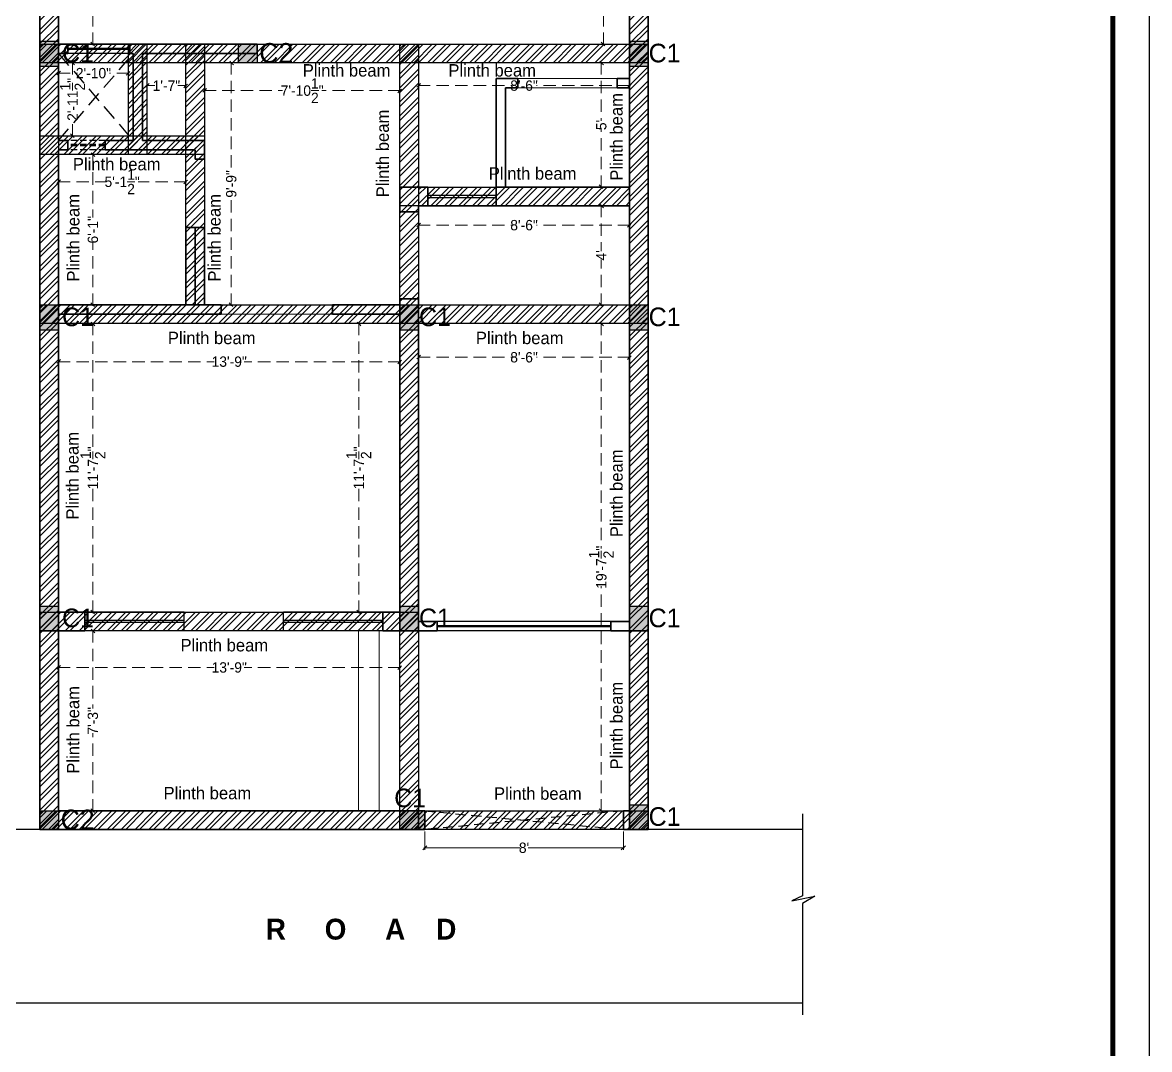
# Model space of a CAD drawing. Header units: millimetres. Extents: x -6808 to 215771, y -89660 to -16303.
# Drawn here: x 97970 to 98514, y -48018 to -47522 of the extents above; entities that cross this region are included whole.
import ezdxf

# ---------------------------------------------------------------- set-up
doc = ezdxf.new("R2010")
doc.units = ezdxf.units.MM
doc.header["$PDMODE"] = 35
doc.linetypes.add('ACAD_ISO10W100', pattern=[18, 12, -3, 0, -3])
doc.linetypes.add('DASHED', pattern=[0.75, 0.5, -0.25])
doc.layers.get('0').update_dxf_attribs({"color": 8})
for name, color, linetype, lineweight in [('col.center', 5, 'ACAD_ISO10W100', 15), ('column', 5, 'Continuous', 30), ('dim2', 6, 'Continuous', 20), ('FORMAT LAAYER', 250, 'Continuous', 13), ('plinth beam', 114, 'Continuous', 30), ('Projection', 190, 'DASHED', 25), ('STAIR', 252, 'Continuous', 15), ('wall', 7, 'Continuous', 35)]:
    doc.layers.add(name, color=color, linetype=linetype, lineweight=lineweight)
doc.layers.add('FORMAT', color=7, linetype='Continuous')
doc.layers.add('WIN', color=5, linetype='Continuous')
doc.styles.add('SAJ', font='eurr____.ttf')
doc.dimstyles.new('SAJ', dxfattribs={"dimtxt": 5, "dimasz": 2, "dimexe": 1, "dimexo": 1, "dimgap": 0.09375, "dimtad": 0, "dimdec": 1, "dimzin": 0, "dimdsep": 46, "dimlunit": 4, "dimtxsty": 'SAJ', "dimblk": 'OBLIQUE', "dimcen": 0.125, "dimdle": 0.375, "dimadec": 0, "dimazin": 0, "dimtfac": 1, "dimtdec": 1, "dimtofl": 0, "dimtmove": 0, "dimatfit": 3, "dimldrblk": 'OBLIQUE', "dimfxl": 1, "dimtolj": 1, "dimtzin": 0, "dimlwd": 5, "dimlwe": 5, "dimarcsym": 1})
pattern_1 = [(45, (-504.544, 1e-11), (-3.36759605, 3.36759605), []), (45, (-502.299, 1e-11), (-3.36759605, 3.36759605), [])]

# ---------------------------------------------------------------- blocks, each defined once
blk = doc.blocks.new('_Oblique')
at = {"color": 0, "linetype": 'ByBlock', "lineweight": -2}
blk.add_line((-0.5, -0.5), (0.5, 0.5), dxfattribs=at)
blk = doc.blocks.new('*D962')
at = {"layer": 'Defpoints', "color": 0, "transparency": 16777216}
for p in [(97977.94, -47123.77), (97940.96, -47911.77), (97977.94, -47911.77)]:
    blk.add_point(p, dxfattribs=at)
at = {"layer": 'dim2', "color": 0, "linetype": 'DASHED', "lineweight": 5, "transparency": 16777216}
for p, q in [((97976.94, -47123.77), (97939.96, -47123.77)), ((97940.96, -47123.4), (97940.96, -47499.36)), ((97940.96, -47912.15), (97940.96, -47536.18)), ((97976.94, -47911.77), (97939.96, -47911.77))]:
    blk.add_line(p, q, dxfattribs=at)
at = {"layer": 'dim2', "color": 0, "lineweight": 5, "transparency": 16777216, "xscale": 2, "yscale": 2, "zscale": 2}
for p, rotation in [((97940.96, -47123.77), 90), ((97940.96, -47911.77), 270)]:
    blk.add_blockref('_Oblique', p, dxfattribs=dict(at, rotation=rotation))
at = {"layer": 'dim2', "color": 0, "transparency": 16777216, "insert": (97940.96, -47517.77), "char_height": 12, "attachment_point": 5, "rotation": 90, "style": 'SAJ'}
blk.add_mtext('\\A1;65\'-8"', dxfattribs=at)
blk = doc.blocks.new('*D963')
at = {"layer": 'Defpoints', "color": 0, "transparency": 16777216}
for p in [(98163.94, -47911.77), (98259.94, -47911.77), (98163.94, -47920.63)]:
    blk.add_point(p, dxfattribs=at)
at = {"layer": 'wall', "color": 0, "lineweight": 5, "transparency": 16777216}
for p, q in [((98163.94, -47912.77), (98163.94, -47921.63)), ((98259.94, -47912.77), (98259.94, -47921.63)), ((98163.57, -47920.63), (98209.9, -47920.63)), ((98260.32, -47920.63), (98213.99, -47920.63))]:
    blk.add_line(p, q, dxfattribs=at)
at = {"layer": 'wall', "color": 0, "lineweight": 5, "transparency": 16777216, "xscale": 2, "yscale": 2, "zscale": 2, "rotation": 180}
blk.add_blockref('_Oblique', (98163.94, -47920.63), dxfattribs=at)
at = {"layer": 'wall', "color": 0, "lineweight": 5, "transparency": 16777216, "xscale": 2, "yscale": 2, "zscale": 2}
blk.add_blockref('_Oblique', (98259.94, -47920.63), dxfattribs=at)
at = {"layer": 'wall', "color": 0, "transparency": 16777216, "insert": (98211.94, -47920.63), "char_height": 5, "attachment_point": 5, "style": 'SAJ'}
blk.add_mtext("\\A1;8'", dxfattribs=at)
blk = doc.blocks.new('c1')
at = {"layer": 'column'}
blk.add_hatch(color=256, dxfattribs=at).paths.add_polyline_path([(58376.49, -43564.36), (58385.49, -43564.36), (58385.49, -43552.36), (58376.49, -43552.36)])
for p, q in [((58376.49, -43552.36), (58376.49, -43564.36)), ((58376.49, -43552.36), (58385.49, -43552.36)), ((58385.49, -43564.36), (58385.49, -43552.36)), ((58376.49, -43564.36), (58385.49, -43564.36))]:
    blk.add_line(p, q, dxfattribs=at)
blk = doc.blocks.new('A$C32B276F4')
at = {"layer": 'column'}
blk.add_hatch(color=256, dxfattribs=at).paths.add_polyline_path([(9, 0), (9, 9), (0, 9), (0, 0)])
for p, q in [((0, 0), (0, 9)), ((0, 9), (9, 9)), ((9, 9), (9, 0)), ((9, 0), (0, 0))]:
    blk.add_line(p, q, dxfattribs=at)
at = {"layer": 'col.center', "linetype": 'ByBlock', "insert": (10.02, 9.59), "char_height": 9.6, "width": 293.6941, "attachment_point": 1, "style": 'SAJ'}
blk.add_mtext('\\A1;{\\fCentury Gothic|b0|i0|c0|p34;C2}', dxfattribs=at)
blk = doc.blocks.new('*D970')
at = {"layer": 'Defpoints', "color": 0, "linetype": 'DASHED', "ltscale": 12, "transparency": 16777216}
for p in [(97986.94, -47541.27), (98020.69, -47541.27), (98020.69, -47546.24)]:
    blk.add_point(p, dxfattribs=at)
at = {"layer": 'plinth beam', "color": 0, "linetype": 'DASHED', "lineweight": 5, "ltscale": 12, "transparency": 16777216}
for p, q in [((97986.94, -47542.27), (97986.94, -47547.24)), ((98020.69, -47542.27), (98020.69, -47547.24)), ((97986.57, -47546.24), (97996.07, -47546.24)), ((98021.07, -47546.24), (98011.56, -47546.24))]:
    blk.add_line(p, q, dxfattribs=at)
at = {"layer": 'plinth beam', "color": 0, "linetype": 'DASHED', "lineweight": 5, "ltscale": 12, "transparency": 16777216, "xscale": 2, "yscale": 2, "zscale": 2, "rotation": 180}
blk.add_blockref('_Oblique', (97986.94, -47546.24), dxfattribs=at)
at = {"layer": 'plinth beam', "color": 0, "linetype": 'DASHED', "lineweight": 5, "ltscale": 12, "transparency": 16777216, "xscale": 2, "yscale": 2, "zscale": 2}
blk.add_blockref('_Oblique', (98020.69, -47546.24), dxfattribs=at)
at = {"layer": 'plinth beam', "color": 0, "linetype": 'DASHED', "lineweight": 5, "ltscale": 12, "transparency": 16777216, "insert": (98003.82, -47546.24), "char_height": 5, "attachment_point": 5, "style": 'SAJ'}
blk.add_mtext('\\A1;2\'-10"', dxfattribs=at)
blk = doc.blocks.new('*D971')
at = {"layer": 'Defpoints', "color": 0, "linetype": 'DASHED', "ltscale": 12, "transparency": 16777216}
for p in [(98029.69, -47541.27), (98048.44, -47541.27), (98048.44, -47552.27)]:
    blk.add_point(p, dxfattribs=at)
at = {"layer": 'plinth beam', "color": 0, "linetype": 'DASHED', "lineweight": 5, "ltscale": 12, "transparency": 16777216}
for p, q in [((98029.69, -47542.27), (98029.69, -47553.27)), ((98048.44, -47542.27), (98048.44, -47553.27)), ((98029.32, -47552.27), (98033.54, -47552.27)), ((98048.82, -47552.27), (98044.59, -47552.27))]:
    blk.add_line(p, q, dxfattribs=at)
at = {"layer": 'plinth beam', "color": 0, "linetype": 'DASHED', "lineweight": 5, "ltscale": 12, "transparency": 16777216, "xscale": 2, "yscale": 2, "zscale": 2, "rotation": 180}
blk.add_blockref('_Oblique', (98029.69, -47552.27), dxfattribs=at)
at = {"layer": 'plinth beam', "color": 0, "linetype": 'DASHED', "lineweight": 5, "ltscale": 12, "transparency": 16777216, "xscale": 2, "yscale": 2, "zscale": 2}
blk.add_blockref('_Oblique', (98048.44, -47552.27), dxfattribs=at)
at = {"layer": 'plinth beam', "color": 0, "linetype": 'DASHED', "lineweight": 5, "ltscale": 12, "transparency": 16777216, "insert": (98039.07, -47552.27), "char_height": 5, "attachment_point": 5, "style": 'SAJ'}
blk.add_mtext('\\A1;1\'-7"', dxfattribs=at)
blk = doc.blocks.new('*D972')
at = {"layer": 'Defpoints', "color": 0, "linetype": 'DASHED', "ltscale": 12, "transparency": 16777216}
for p in [(98057.44, -47541.27), (98151.94, -47541.27), (98151.94, -47554.67)]:
    blk.add_point(p, dxfattribs=at)
at = {"layer": 'plinth beam', "color": 0, "linetype": 'DASHED', "lineweight": 5, "ltscale": 12, "transparency": 16777216}
for p, q in [((98057.44, -47542.27), (98057.44, -47555.67)), ((98151.94, -47542.27), (98151.94, -47555.67)), ((98057.07, -47554.67), (98095.13, -47554.67)), ((98152.32, -47554.67), (98114.25, -47554.67))]:
    blk.add_line(p, q, dxfattribs=at)
at = {"layer": 'plinth beam', "color": 0, "linetype": 'DASHED', "lineweight": 5, "ltscale": 12, "transparency": 16777216, "xscale": 2, "yscale": 2, "zscale": 2, "rotation": 180}
blk.add_blockref('_Oblique', (98057.44, -47554.67), dxfattribs=at)
at = {"layer": 'plinth beam', "color": 0, "linetype": 'DASHED', "lineweight": 5, "ltscale": 12, "transparency": 16777216, "xscale": 2, "yscale": 2, "zscale": 2}
blk.add_blockref('_Oblique', (98151.94, -47554.67), dxfattribs=at)
at = {"layer": 'plinth beam', "color": 0, "linetype": 'DASHED', "lineweight": 5, "ltscale": 12, "transparency": 16777216, "insert": (98104.69, -47554.67), "char_height": 5, "attachment_point": 5, "style": 'SAJ'}
blk.add_mtext('\\A1;7\'-10{\\H1.000000x;\\S1/2;}"', dxfattribs=at)
blk = doc.blocks.new('*D973')
at = {"layer": 'Defpoints', "color": 0, "linetype": 'DASHED', "ltscale": 12, "transparency": 16777216}
for p in [(97986.94, -47585.52), (98048.44, -47585.52), (98048.44, -47598.73)]:
    blk.add_point(p, dxfattribs=at)
at = {"layer": 'plinth beam', "color": 0, "linetype": 'DASHED', "lineweight": 5, "ltscale": 12, "transparency": 16777216}
for p, q in [((97986.94, -47586.52), (97986.94, -47599.73)), ((98048.44, -47586.52), (98048.44, -47599.73)), ((97986.57, -47598.73), (98009.9, -47598.73)), ((98048.82, -47598.73), (98025.49, -47598.73))]:
    blk.add_line(p, q, dxfattribs=at)
at = {"layer": 'plinth beam', "color": 0, "linetype": 'DASHED', "lineweight": 5, "ltscale": 12, "transparency": 16777216, "xscale": 2, "yscale": 2, "zscale": 2, "rotation": 180}
blk.add_blockref('_Oblique', (97986.94, -47598.73), dxfattribs=at)
at = {"layer": 'plinth beam', "color": 0, "linetype": 'DASHED', "lineweight": 5, "ltscale": 12, "transparency": 16777216, "xscale": 2, "yscale": 2, "zscale": 2}
blk.add_blockref('_Oblique', (98048.44, -47598.73), dxfattribs=at)
at = {"layer": 'plinth beam', "color": 0, "linetype": 'DASHED', "lineweight": 5, "ltscale": 12, "transparency": 16777216, "insert": (98017.69, -47598.73), "char_height": 5, "attachment_point": 5, "style": 'SAJ'}
blk.add_mtext('\\A1;5\'-1{\\H1.000000x;\\S1/2;}"', dxfattribs=at)
blk = doc.blocks.new('*D974')
at = {"layer": 'Defpoints', "color": 0, "linetype": 'DASHED', "ltscale": 12, "transparency": 16777216}
for p in [(98160.94, -47610.27), (98262.94, -47610.27), (98262.94, -47619.71)]:
    blk.add_point(p, dxfattribs=at)
at = {"layer": 'plinth beam', "color": 0, "linetype": 'DASHED', "lineweight": 5, "ltscale": 12, "transparency": 16777216}
for p, q in [((98160.94, -47611.27), (98160.94, -47620.71)), ((98262.94, -47611.27), (98262.94, -47620.71)), ((98160.57, -47619.71), (98206, -47619.71)), ((98263.32, -47619.71), (98217.89, -47619.71))]:
    blk.add_line(p, q, dxfattribs=at)
at = {"layer": 'plinth beam', "color": 0, "linetype": 'DASHED', "lineweight": 5, "ltscale": 12, "transparency": 16777216, "xscale": 2, "yscale": 2, "zscale": 2, "rotation": 180}
blk.add_blockref('_Oblique', (98160.94, -47619.71), dxfattribs=at)
at = {"layer": 'plinth beam', "color": 0, "linetype": 'DASHED', "lineweight": 5, "ltscale": 12, "transparency": 16777216, "xscale": 2, "yscale": 2, "zscale": 2}
blk.add_blockref('_Oblique', (98262.94, -47619.71), dxfattribs=at)
at = {"layer": 'plinth beam', "color": 0, "linetype": 'DASHED', "lineweight": 5, "ltscale": 12, "transparency": 16777216, "insert": (98211.94, -47619.71), "char_height": 5, "attachment_point": 5, "style": 'SAJ'}
blk.add_mtext('\\A1;8\'-6"', dxfattribs=at)
blk = doc.blocks.new('*D975')
at = {"layer": 'Defpoints', "color": 0, "linetype": 'DASHED', "ltscale": 12, "transparency": 16777216}
for p in [(97986.94, -47667.27), (98151.94, -47667.27), (98151.94, -47685.68)]:
    blk.add_point(p, dxfattribs=at)
at = {"layer": 'plinth beam', "color": 0, "linetype": 'DASHED', "lineweight": 5, "ltscale": 12, "transparency": 16777216}
for p, q in [((97986.94, -47668.27), (97986.94, -47686.68)), ((98151.94, -47668.27), (98151.94, -47686.68)), ((97986.57, -47685.68), (98062.16, -47685.68)), ((98152.32, -47685.68), (98076.73, -47685.68))]:
    blk.add_line(p, q, dxfattribs=at)
at = {"layer": 'plinth beam', "color": 0, "linetype": 'DASHED', "lineweight": 5, "ltscale": 12, "transparency": 16777216, "xscale": 2, "yscale": 2, "zscale": 2, "rotation": 180}
blk.add_blockref('_Oblique', (97986.94, -47685.68), dxfattribs=at)
at = {"layer": 'plinth beam', "color": 0, "linetype": 'DASHED', "lineweight": 5, "ltscale": 12, "transparency": 16777216, "xscale": 2, "yscale": 2, "zscale": 2}
blk.add_blockref('_Oblique', (98151.94, -47685.68), dxfattribs=at)
at = {"layer": 'plinth beam', "color": 0, "linetype": 'DASHED', "lineweight": 5, "ltscale": 12, "transparency": 16777216, "insert": (98069.44, -47685.68), "char_height": 5, "attachment_point": 5, "style": 'SAJ'}
blk.add_mtext('\\A1;13\'-9"', dxfattribs=at)
blk = doc.blocks.new('*D978')
at = {"layer": 'Defpoints', "color": 0, "linetype": 'DASHED', "ltscale": 12, "transparency": 16777216}
for p in [(97986.94, -47393.77), (97986.94, -47532.27), (98003.55, -47532.27)]:
    blk.add_point(p, dxfattribs=at)
at = {"layer": 'plinth beam', "color": 0, "linetype": 'DASHED', "lineweight": 5, "ltscale": 12, "transparency": 16777216}
for p, q in [((98003.55, -47393.4), (98003.55, -47453.92)), ((97987.94, -47393.77), (98004.55, -47393.77)), ((98003.55, -47532.65), (98003.55, -47472.12)), ((97987.94, -47532.27), (98004.55, -47532.27))]:
    blk.add_line(p, q, dxfattribs=at)
at = {"layer": 'plinth beam', "color": 0, "linetype": 'DASHED', "lineweight": 5, "ltscale": 12, "transparency": 16777216, "xscale": 2, "yscale": 2, "zscale": 2}
for p, rotation in [((98003.55, -47393.77), 90), ((98003.55, -47532.27), 270)]:
    blk.add_blockref('_Oblique', p, dxfattribs=dict(at, rotation=rotation))
at = {"layer": 'plinth beam', "color": 0, "linetype": 'DASHED', "lineweight": 5, "ltscale": 12, "transparency": 16777216, "insert": (98003.55, -47463.02), "char_height": 5, "attachment_point": 5, "rotation": 90, "style": 'SAJ'}
blk.add_mtext('\\A1;11\'-6{\\H1.000000x;\\S1/2;}"', dxfattribs=at)
blk = doc.blocks.new('*D979')
at = {"layer": 'Defpoints', "color": 0, "linetype": 'DASHED', "ltscale": 12, "transparency": 16777216}
for p in [(97986.94, -47541.27), (97986.94, -47576.52), (97993.71, -47576.52)]:
    blk.add_point(p, dxfattribs=at)
at = {"layer": 'plinth beam', "color": 0, "linetype": 'DASHED', "lineweight": 5, "ltscale": 12, "transparency": 16777216}
for p, q in [((97987.94, -47541.27), (97994.71, -47541.27)), ((97993.71, -47540.9), (97993.71, -47549.34)), ((97993.71, -47576.9), (97993.71, -47568.46)), ((97987.94, -47576.52), (97994.71, -47576.52))]:
    blk.add_line(p, q, dxfattribs=at)
at = {"layer": 'plinth beam', "color": 0, "linetype": 'DASHED', "lineweight": 5, "ltscale": 12, "transparency": 16777216, "xscale": 2, "yscale": 2, "zscale": 2}
for p, rotation in [((97993.71, -47541.27), 90), ((97993.71, -47576.52), 270)]:
    blk.add_blockref('_Oblique', p, dxfattribs=dict(at, rotation=rotation))
at = {"layer": 'plinth beam', "color": 0, "linetype": 'DASHED', "lineweight": 5, "ltscale": 12, "transparency": 16777216, "insert": (97993.71, -47558.9), "char_height": 5, "attachment_point": 5, "rotation": 90, "style": 'SAJ'}
blk.add_mtext('\\A1;2\'-11{\\H1.000000x;\\S1/2;}"', dxfattribs=at)
blk = doc.blocks.new('*D980')
at = {"layer": 'Defpoints', "color": 0, "linetype": 'DASHED', "ltscale": 12, "transparency": 16777216}
for p in [(97986.94, -47585.52), (97986.94, -47658.27), (98003.55, -47658.27)]:
    blk.add_point(p, dxfattribs=at)
at = {"layer": 'plinth beam', "color": 0, "linetype": 'DASHED', "lineweight": 5, "ltscale": 12, "transparency": 16777216}
for p, q in [((97987.94, -47585.52), (98004.55, -47585.52)), ((98003.55, -47585.15), (98003.55, -47615.93)), ((98003.55, -47658.65), (98003.55, -47627.86)), ((97987.94, -47658.27), (98004.55, -47658.27))]:
    blk.add_line(p, q, dxfattribs=at)
at = {"layer": 'plinth beam', "color": 0, "linetype": 'DASHED', "lineweight": 5, "ltscale": 12, "transparency": 16777216, "xscale": 2, "yscale": 2, "zscale": 2}
for p, rotation in [((98003.55, -47585.52), 90), ((98003.55, -47658.27), 270)]:
    blk.add_blockref('_Oblique', p, dxfattribs=dict(at, rotation=rotation))
at = {"layer": 'plinth beam', "color": 0, "linetype": 'DASHED', "lineweight": 5, "ltscale": 12, "transparency": 16777216, "insert": (98003.55, -47621.9), "char_height": 5, "attachment_point": 5, "rotation": 90, "style": 'SAJ'}
blk.add_mtext('\\A1;6\'-1"', dxfattribs=at)
blk = doc.blocks.new('*D981')
at = {"layer": 'Defpoints', "color": 0, "linetype": 'DASHED', "ltscale": 12, "transparency": 16777216}
for p in [(97986.94, -47667.27), (97986.94, -47806.77), (98003.55, -47806.77)]:
    blk.add_point(p, dxfattribs=at)
at = {"layer": 'plinth beam', "color": 0, "linetype": 'DASHED', "lineweight": 5, "ltscale": 12, "transparency": 16777216}
for p, q in [((97987.94, -47667.27), (98004.55, -47667.27)), ((98003.55, -47666.9), (98003.55, -47727.92)), ((98003.55, -47807.15), (98003.55, -47746.12)), ((97987.94, -47806.77), (98004.55, -47806.77))]:
    blk.add_line(p, q, dxfattribs=at)
at = {"layer": 'plinth beam', "color": 0, "linetype": 'DASHED', "lineweight": 5, "ltscale": 12, "transparency": 16777216, "xscale": 2, "yscale": 2, "zscale": 2}
for p, rotation in [((98003.55, -47667.27), 90), ((98003.55, -47806.77), 270)]:
    blk.add_blockref('_Oblique', p, dxfattribs=dict(at, rotation=rotation))
at = {"layer": 'plinth beam', "color": 0, "linetype": 'DASHED', "lineweight": 5, "ltscale": 12, "transparency": 16777216, "insert": (98003.55, -47737.02), "char_height": 5, "attachment_point": 5, "rotation": 90, "style": 'SAJ'}
blk.add_mtext('\\A1;11\'-7{\\H1.000000x;\\S1/2;}"', dxfattribs=at)
blk = doc.blocks.new('*D982')
at = {"layer": 'Defpoints', "color": 0, "linetype": 'DASHED', "ltscale": 12, "transparency": 16777216}
for p in [(97986.94, -47815.77), (97986.94, -47902.77), (98003.55, -47902.77)]:
    blk.add_point(p, dxfattribs=at)
at = {"layer": 'plinth beam', "color": 0, "linetype": 'DASHED', "lineweight": 5, "ltscale": 12, "transparency": 16777216}
for p, q in [((97987.94, -47815.77), (98004.55, -47815.77)), ((98003.55, -47815.4), (98003.55, -47853.29)), ((98003.55, -47903.15), (98003.55, -47865.26)), ((97987.94, -47902.77), (98004.55, -47902.77))]:
    blk.add_line(p, q, dxfattribs=at)
at = {"layer": 'plinth beam', "color": 0, "linetype": 'DASHED', "lineweight": 5, "ltscale": 12, "transparency": 16777216, "xscale": 2, "yscale": 2, "zscale": 2}
for p, rotation in [((98003.55, -47815.77), 90), ((98003.55, -47902.77), 270)]:
    blk.add_blockref('_Oblique', p, dxfattribs=dict(at, rotation=rotation))
at = {"layer": 'plinth beam', "color": 0, "linetype": 'DASHED', "lineweight": 5, "ltscale": 12, "transparency": 16777216, "insert": (98003.55, -47859.27), "char_height": 5, "attachment_point": 5, "rotation": 90, "style": 'SAJ'}
blk.add_mtext('\\A1;7\'-3"', dxfattribs=at)
blk = doc.blocks.new('*D985')
at = {"layer": 'Defpoints', "color": 0, "linetype": 'DASHED', "ltscale": 12, "transparency": 16777216}
for p in [(98262.94, -47393.77), (98250.29, -47532.27), (98262.94, -47532.27)]:
    blk.add_point(p, dxfattribs=at)
at = {"layer": 'plinth beam', "color": 0, "linetype": 'DASHED', "lineweight": 5, "ltscale": 12, "transparency": 16777216}
for p, q in [((98250.29, -47393.4), (98250.29, -47453.92)), ((98261.94, -47393.77), (98249.29, -47393.77)), ((98250.29, -47532.65), (98250.29, -47472.12)), ((98261.94, -47532.27), (98249.29, -47532.27))]:
    blk.add_line(p, q, dxfattribs=at)
at = {"layer": 'plinth beam', "color": 0, "linetype": 'DASHED', "lineweight": 5, "ltscale": 12, "transparency": 16777216, "xscale": 2, "yscale": 2, "zscale": 2}
for p, rotation in [((98250.29, -47393.77), 90), ((98250.29, -47532.27), 270)]:
    blk.add_blockref('_Oblique', p, dxfattribs=dict(at, rotation=rotation))
at = {"layer": 'plinth beam', "color": 0, "linetype": 'DASHED', "lineweight": 5, "ltscale": 12, "transparency": 16777216, "insert": (98250.29, -47463.02), "char_height": 5, "attachment_point": 5, "rotation": 90, "style": 'SAJ'}
blk.add_mtext('\\A1;11\'-6{\\H1.000000x;\\S1/2;}"', dxfattribs=at)
blk = doc.blocks.new('*D986')
at = {"layer": 'Defpoints', "color": 0, "linetype": 'DASHED', "ltscale": 12, "transparency": 16777216}
for p in [(98249.29, -47541.27), (98262.94, -47541.27), (98262.94, -47601.27)]:
    blk.add_point(p, dxfattribs=at)
at = {"layer": 'plinth beam', "color": 0, "linetype": 'DASHED', "lineweight": 5, "ltscale": 12, "transparency": 16777216}
for p, q in [((98261.94, -47541.27), (98248.29, -47541.27)), ((98249.29, -47540.9), (98249.29, -47569.19)), ((98249.29, -47601.65), (98249.29, -47573.36)), ((98261.94, -47601.27), (98248.29, -47601.27))]:
    blk.add_line(p, q, dxfattribs=at)
at = {"layer": 'plinth beam', "color": 0, "linetype": 'DASHED', "lineweight": 5, "ltscale": 12, "transparency": 16777216, "xscale": 2, "yscale": 2, "zscale": 2}
for p, rotation in [((98249.29, -47541.27), 90), ((98249.29, -47601.27), 270)]:
    blk.add_blockref('_Oblique', p, dxfattribs=dict(at, rotation=rotation))
at = {"layer": 'plinth beam', "color": 0, "linetype": 'DASHED', "lineweight": 5, "ltscale": 12, "transparency": 16777216, "insert": (98249.29, -47571.27), "char_height": 5, "attachment_point": 5, "rotation": 90, "style": 'SAJ'}
blk.add_mtext("\\A1;5'", dxfattribs=at)
blk = doc.blocks.new('*D987')
at = {"layer": 'Defpoints', "color": 0, "linetype": 'DASHED', "ltscale": 12, "transparency": 16777216}
for p in [(98160.94, -47541.27), (98262.94, -47541.27), (98262.94, -47552.27)]:
    blk.add_point(p, dxfattribs=at)
at = {"layer": 'plinth beam', "color": 0, "linetype": 'DASHED', "lineweight": 5, "ltscale": 12, "transparency": 16777216}
for p, q in [((98160.94, -47542.27), (98160.94, -47553.27)), ((98262.94, -47542.27), (98262.94, -47553.27)), ((98160.57, -47552.27), (98206, -47552.27)), ((98263.32, -47552.27), (98217.89, -47552.27))]:
    blk.add_line(p, q, dxfattribs=at)
at = {"layer": 'plinth beam', "color": 0, "linetype": 'DASHED', "lineweight": 5, "ltscale": 12, "transparency": 16777216, "xscale": 2, "yscale": 2, "zscale": 2, "rotation": 180}
blk.add_blockref('_Oblique', (98160.94, -47552.27), dxfattribs=at)
at = {"layer": 'plinth beam', "color": 0, "linetype": 'DASHED', "lineweight": 5, "ltscale": 12, "transparency": 16777216, "xscale": 2, "yscale": 2, "zscale": 2}
blk.add_blockref('_Oblique', (98262.94, -47552.27), dxfattribs=at)
at = {"layer": 'plinth beam', "color": 0, "linetype": 'DASHED', "lineweight": 5, "ltscale": 12, "transparency": 16777216, "insert": (98211.94, -47552.27), "char_height": 5, "attachment_point": 5, "style": 'SAJ'}
blk.add_mtext('\\A1;8\'-6"', dxfattribs=at)
blk = doc.blocks.new('*D988')
at = {"layer": 'Defpoints', "color": 0, "linetype": 'DASHED', "ltscale": 12, "transparency": 16777216}
for p in [(98262.94, -47610.27), (98249.29, -47658.27), (98262.94, -47658.27)]:
    blk.add_point(p, dxfattribs=at)
at = {"layer": 'plinth beam', "color": 0, "linetype": 'DASHED', "lineweight": 5, "ltscale": 12, "transparency": 16777216}
for p, q in [((98261.94, -47610.27), (98248.29, -47610.27)), ((98249.29, -47609.9), (98249.29, -47632.25)), ((98249.29, -47658.65), (98249.29, -47636.3)), ((98261.94, -47658.27), (98248.29, -47658.27))]:
    blk.add_line(p, q, dxfattribs=at)
at = {"layer": 'plinth beam', "color": 0, "linetype": 'DASHED', "lineweight": 5, "ltscale": 12, "transparency": 16777216, "xscale": 2, "yscale": 2, "zscale": 2}
for p, rotation in [((98249.29, -47610.27), 90), ((98249.29, -47658.27), 270)]:
    blk.add_blockref('_Oblique', p, dxfattribs=dict(at, rotation=rotation))
at = {"layer": 'plinth beam', "color": 0, "linetype": 'DASHED', "lineweight": 5, "ltscale": 12, "transparency": 16777216, "insert": (98249.29, -47634.27), "char_height": 5, "attachment_point": 5, "rotation": 90, "style": 'SAJ'}
blk.add_mtext("\\A1;4'", dxfattribs=at)
blk = doc.blocks.new('*D989')
at = {"layer": 'Defpoints', "color": 0, "linetype": 'DASHED', "ltscale": 12, "transparency": 16777216}
for p in [(98262.94, -47667.27), (98249.29, -47902.77), (98262.94, -47902.77)]:
    blk.add_point(p, dxfattribs=at)
at = {"layer": 'plinth beam', "color": 0, "linetype": 'DASHED', "lineweight": 5, "ltscale": 12, "transparency": 16777216}
for p, q in [((98261.94, -47667.27), (98248.29, -47667.27)), ((98249.29, -47666.9), (98249.29, -47775.92)), ((98249.29, -47903.15), (98249.29, -47794.12)), ((98261.94, -47902.77), (98248.29, -47902.77))]:
    blk.add_line(p, q, dxfattribs=at)
at = {"layer": 'plinth beam', "color": 0, "linetype": 'DASHED', "lineweight": 5, "ltscale": 12, "transparency": 16777216, "xscale": 2, "yscale": 2, "zscale": 2}
for p, rotation in [((98249.29, -47667.27), 90), ((98249.29, -47902.77), 270)]:
    blk.add_blockref('_Oblique', p, dxfattribs=dict(at, rotation=rotation))
at = {"layer": 'plinth beam', "color": 0, "linetype": 'DASHED', "lineweight": 5, "ltscale": 12, "transparency": 16777216, "insert": (98249.29, -47785.02), "char_height": 5, "attachment_point": 5, "rotation": 90, "style": 'SAJ'}
blk.add_mtext('\\A1;19\'-7{\\H1.000000x;\\S1/2;}"', dxfattribs=at)
blk = doc.blocks.new('*D990')
at = {"layer": 'Defpoints', "color": 0, "linetype": 'DASHED', "ltscale": 12, "transparency": 16777216}
for p in [(98057.44, -47541.27), (98070.43, -47541.27), (98057.44, -47658.27)]:
    blk.add_point(p, dxfattribs=at)
at = {"layer": 'plinth beam', "color": 0, "linetype": 'DASHED', "lineweight": 5, "ltscale": 12, "transparency": 16777216}
for p, q in [((98058.44, -47541.27), (98071.43, -47541.27)), ((98070.43, -47540.9), (98070.43, -47593.81)), ((98070.43, -47658.65), (98070.43, -47605.74)), ((98058.44, -47658.27), (98071.43, -47658.27))]:
    blk.add_line(p, q, dxfattribs=at)
at = {"layer": 'plinth beam', "color": 0, "linetype": 'DASHED', "lineweight": 5, "ltscale": 12, "transparency": 16777216, "xscale": 2, "yscale": 2, "zscale": 2}
for p, rotation in [((98070.43, -47541.27), 90), ((98070.43, -47658.27), 270)]:
    blk.add_blockref('_Oblique', p, dxfattribs=dict(at, rotation=rotation))
at = {"layer": 'plinth beam', "color": 0, "linetype": 'DASHED', "lineweight": 5, "ltscale": 12, "transparency": 16777216, "insert": (98070.43, -47599.77), "char_height": 5, "attachment_point": 5, "rotation": 90, "style": 'SAJ'}
blk.add_mtext('\\A1;9\'-9"', dxfattribs=at)
blk = doc.blocks.new('*D991')
at = {"layer": 'Defpoints', "color": 0, "linetype": 'DASHED', "ltscale": 12, "transparency": 16777216}
for p in [(98151.94, -47667.27), (98132.09, -47806.77), (98151.94, -47806.77)]:
    blk.add_point(p, dxfattribs=at)
at = {"layer": 'plinth beam', "color": 0, "linetype": 'DASHED', "lineweight": 5, "ltscale": 12, "transparency": 16777216}
for p, q in [((98150.94, -47667.27), (98131.09, -47667.27)), ((98132.09, -47666.9), (98132.09, -47727.92)), ((98132.09, -47807.15), (98132.09, -47746.12)), ((98150.94, -47806.77), (98131.09, -47806.77))]:
    blk.add_line(p, q, dxfattribs=at)
at = {"layer": 'plinth beam', "color": 0, "linetype": 'DASHED', "lineweight": 5, "ltscale": 12, "transparency": 16777216, "xscale": 2, "yscale": 2, "zscale": 2}
for p, rotation in [((98132.09, -47667.27), 90), ((98132.09, -47806.77), 270)]:
    blk.add_blockref('_Oblique', p, dxfattribs=dict(at, rotation=rotation))
at = {"layer": 'plinth beam', "color": 0, "linetype": 'DASHED', "lineweight": 5, "ltscale": 12, "transparency": 16777216, "insert": (98132.09, -47737.02), "char_height": 5, "attachment_point": 5, "rotation": 90, "style": 'SAJ'}
blk.add_mtext('\\A1;11\'-7{\\H1.000000x;\\S1/2;}"', dxfattribs=at)
blk = doc.blocks.new('*D994')
at = {"layer": 'Defpoints', "color": 0, "linetype": 'DASHED', "ltscale": 12, "transparency": 16777216}
for p in [(97986.94, -47815.77), (98151.94, -47815.77), (98151.94, -47833.47)]:
    blk.add_point(p, dxfattribs=at)
at = {"layer": 'plinth beam', "color": 0, "linetype": 'DASHED', "lineweight": 5, "ltscale": 12, "transparency": 16777216}
for p, q in [((97986.94, -47816.77), (97986.94, -47834.47)), ((98151.94, -47816.77), (98151.94, -47834.47)), ((97986.57, -47833.47), (98062.16, -47833.47)), ((98152.32, -47833.47), (98076.73, -47833.47))]:
    blk.add_line(p, q, dxfattribs=at)
at = {"layer": 'plinth beam', "color": 0, "linetype": 'DASHED', "lineweight": 5, "ltscale": 12, "transparency": 16777216, "xscale": 2, "yscale": 2, "zscale": 2, "rotation": 180}
blk.add_blockref('_Oblique', (97986.94, -47833.47), dxfattribs=at)
at = {"layer": 'plinth beam', "color": 0, "linetype": 'DASHED', "lineweight": 5, "ltscale": 12, "transparency": 16777216, "xscale": 2, "yscale": 2, "zscale": 2}
blk.add_blockref('_Oblique', (98151.94, -47833.47), dxfattribs=at)
at = {"layer": 'plinth beam', "color": 0, "linetype": 'DASHED', "lineweight": 5, "ltscale": 12, "transparency": 16777216, "insert": (98069.44, -47833.47), "char_height": 5, "attachment_point": 5, "style": 'SAJ'}
blk.add_mtext('\\A1;13\'-9"', dxfattribs=at)
blk = doc.blocks.new('*D1334')
at = {"layer": 'Defpoints', "color": 0, "linetype": 'DASHED', "ltscale": 12, "transparency": 16777216}
for p in [(98160.94, -47667.27), (98262.94, -47667.27), (98160.94, -47683.57)]:
    blk.add_point(p, dxfattribs=at)
at = {"layer": 'plinth beam', "color": 0, "linetype": 'DASHED', "lineweight": 5, "ltscale": 12, "transparency": 16777216}
for p, q in [((98160.94, -47668.27), (98160.94, -47684.57)), ((98262.94, -47668.27), (98262.94, -47684.57)), ((98160.57, -47683.57), (98206, -47683.57)), ((98263.32, -47683.57), (98217.89, -47683.57))]:
    blk.add_line(p, q, dxfattribs=at)
at = {"layer": 'plinth beam', "color": 0, "linetype": 'DASHED', "lineweight": 5, "ltscale": 12, "transparency": 16777216, "xscale": 2, "yscale": 2, "zscale": 2}
for p, rotation in [((98160.94, -47683.57), 180.0000000000041), ((98262.94, -47683.57), 4.076699999999999e-12)]:
    blk.add_blockref('_Oblique', p, dxfattribs=dict(at, rotation=rotation))
at = {"layer": 'plinth beam', "color": 0, "linetype": 'DASHED', "lineweight": 5, "ltscale": 12, "transparency": 16777216, "insert": (98211.94, -47683.57), "char_height": 5, "attachment_point": 5, "style": 'SAJ'}
blk.add_mtext('\\A1;8\'-6"', dxfattribs=at)

msp = doc.modelspace()

# ---------------------------------------------------------------- hatches: boundary and pattern name
at = {"layer": 'plinth beam', "lineweight": 13}
h = msp.add_hatch(dxfattribs=at)
h.set_pattern_fill('ANSI32', color=256, scale=0.5, style=0)
h.set_pattern_definition([(45, (137.5204, 0), (-3.36759605, 3.36759605), []), (45, (139.7654, 0), (-3.36759605, 3.36759605), [])])
h.paths.add_polyline_path([(97986.942, -47123.774), (97977.942, -47123.774), (97977.942, -47911.774), (97986.942, -47911.774)])
h = msp.add_hatch(dxfattribs=at)
h.set_pattern_fill('ANSI32', color=256, scale=0.5, style=0)
h.set_pattern_definition([(45, (422.5204, 0), (-3.36759605, 3.36759605), []), (45, (424.7654, 0), (-3.36759605, 3.36759605), [])])
h.paths.add_polyline_path([(98271.942, -47123.774), (98262.942, -47123.774), (98262.942, -47911.774), (98271.942, -47911.774)])
h = msp.add_hatch(dxfattribs=at)
h.set_pattern_fill('ANSI32', color=256, scale=0.5, style=0)
h.set_pattern_definition([(45, (0, -516.075), (-3.36759605, 3.36759605), []), (45, (2.245, -516.075), (-3.36759605, 3.36759605), [])])
h.paths.add_polyline_path([(98271.942, -47532.274), (97977.942, -47532.274), (97977.942, -47541.274), (98271.942, -47541.274)])
h = msp.add_hatch(dxfattribs=at)
h.set_pattern_fill('ANSI32', color=256, scale=0.5, style=0)
h.set_pattern_definition(pattern_1)
h.paths.add_polyline_path([(98029.692, -47532.274), (98020.692, -47532.274), (98020.692, -47576.524), (98029.692, -47576.524)])
h.paths.add_polyline_path([(98029.692, -47576.524), (98020.692, -47576.524), (98020.692, -47585.524), (98029.692, -47585.524)])
h = msp.add_hatch(dxfattribs=at)
h.set_pattern_fill('ANSI32', color=256, scale=0.5, style=0)
h.set_pattern_definition(pattern_1)
h.paths.add_polyline_path([(98057.442, -47532.274), (98048.442, -47532.274), (98048.442, -47576.524), (98057.442, -47576.524)])
h.paths.add_polyline_path([(98057.442, -47576.524), (98048.442, -47576.524), (98048.442, -47585.524), (98057.442, -47585.524)])
h.paths.add_polyline_path([(98057.442, -47585.524), (98048.442, -47585.524), (98048.442, -47658.274), (98057.442, -47658.274)])
h = msp.add_hatch(dxfattribs=at)
h.set_pattern_fill('ANSI32', color=256, scale=0.5, style=0)
h.set_pattern_definition([(45, (-226.1454, -7e-12), (-3.36759605, 3.36759605), []), (45, (-223.9004, -7e-12), (-3.36759605, 3.36759605), [])])
h.paths.add_polyline_path([(98160.942, -47532.274), (98151.942, -47532.274), (98151.942, -47911.774), (98160.942, -47911.774)])
h = msp.add_hatch(dxfattribs=at)
h.set_pattern_fill('ANSI32', color=256, scale=0.5, style=0)
h.set_pattern_definition(pattern_1)
h.paths.add_polyline_path([(98020.692, -47576.524), (97977.942, -47576.524), (97977.942, -47585.524), (98020.692, -47585.524)])
h.paths.add_polyline_path([(98029.692, -47576.524), (98020.692, -47576.524), (98020.692, -47585.524), (98029.692, -47585.524)])
h.paths.add_polyline_path([(98048.442, -47576.524), (98029.692, -47576.524), (98029.692, -47585.524), (98048.442, -47585.524)])
h.paths.add_polyline_path([(98057.442, -47576.524), (98048.442, -47576.524), (98048.442, -47585.524), (98057.442, -47585.524)])
h = msp.add_hatch(dxfattribs=at)
h.set_pattern_fill('ANSI32', color=256, scale=0.5, style=0)
h.set_pattern_definition(pattern_1)
h.paths.add_polyline_path([(98262.942, -47601.274), (98160.942, -47601.274), (98160.942, -47610.274), (98262.942, -47610.274)])
h = msp.add_hatch(dxfattribs=at)
h.set_pattern_fill('ANSI32', color=256, scale=0.5, style=0)
h.set_pattern_definition([(45, (0, -642.075), (-3.36759605, 3.36759605), []), (45, (2.245, -642.075), (-3.36759605, 3.36759605), [])])
h.paths.add_polyline_path([(98271.942, -47658.274), (97977.942, -47658.274), (97977.942, -47667.274), (98271.942, -47667.274)])
h = msp.add_hatch(dxfattribs=at)
h.set_pattern_fill('ANSI32', color=256, scale=0.5, style=0)
h.set_pattern_definition([(45, (-1e-10, -790.575), (-3.36759605, 3.36759605), []), (45, (2.245, -790.575), (-3.36759605, 3.36759605), [])])
h.paths.add_polyline_path([(98160.942, -47806.774), (97977.942, -47806.774), (97977.942, -47815.774), (98160.942, -47815.774)])
h = msp.add_hatch(dxfattribs=at)
h.set_pattern_fill('ANSI32', color=256, scale=0.5, style=0)
h.set_pattern_definition([(45, (-1e-10, -886.575), (-3.36759605, 3.36759605), []), (45, (2.245, -886.575), (-3.36759605, 3.36759605), [])])
h.paths.add_polyline_path([(98163.942, -47902.774), (97977.942, -47902.774), (97977.942, -47911.774), (98163.942, -47911.774)])
h = msp.add_hatch(dxfattribs=at)
h.set_pattern_fill('ANSI32', color=256, scale=0.5, style=0)
h.set_pattern_definition([(45, (-256.315, 0), (-3.36759605, 3.36759605), []), (45, (-254.07, 0), (-3.36759605, 3.36759605), [])])
h.paths.add_polyline_path([(98271.942, -47902.774), (98160.942, -47902.774), (98160.942, -47911.774), (98271.942, -47911.774)])

# ---------------------------------------------------------------- linework, layer by layer
at = {"linetype": 'ByBlock', "lineweight": 20}
for p, q in [((98208.942, -47548.774), (98256.942, -47548.774)), ((98208.942, -47553.274), (98256.942, -47553.274)), ((98065.493, -47658.274), (98119.353, -47658.274)), ((98119.353, -47658.274), (98123.301, -47658.274)), ((98119.353, -47662.774), (98065.493, -47662.774)), ((98123.301, -47662.774), (98119.353, -47662.774))]:
    msp.add_line(p, q, dxfattribs=at)
at = {"linetype": 'DASHED', "ltscale": 10}
for p, q in [((98163.942, -47902.774), (98259.942, -47911.774)), ((98259.942, -47902.774), (98163.942, -47911.774))]:
    msp.add_line(p, q, dxfattribs=at)
msp.add_lwpolyline([(98346.552, -47904.257), (98346.552, -47943.815), (98341.378, -47946.211), (98352.414, -47944.025), (98346.583, -47947.481), (98346.583, -48001.398)])
at = {"lineweight": 30}
for points in [[(97977.942, -47911.774), (97906.738, -47911.774)], [(98346.552, -47911.774), (98270.93, -47911.774)], [(98346.583, -47995.774), (97906.769, -47995.774)]]:
    msp.add_lwpolyline(points, dxfattribs=at)
at = {"layer": 'FORMAT', "color": 0}
msp.add_lwpolyline([(97674.011, -47020.609), (97674.011, -48213.724), (98514.232, -48213.724), (98514.232, -47020.609)], close=True, dxfattribs=at)
msp.add_lwpolyline([(97674.011, -47020.609), (97674.011, -48213.724), (98514.232, -48213.724), (98514.232, -47020.609)], close=True, dxfattribs=at)
at = {"layer": 'FORMAT', "color": 0, "const_width": 2.464}
msp.add_lwpolyline([(97691.695, -47038.294), (97691.695, -48196.039), (98496.548, -48196.039), (98496.548, -47038.294)], close=True, dxfattribs=at)
msp.add_lwpolyline([(97691.695, -47038.294), (97691.695, -48196.039), (98496.548, -48196.039), (98496.548, -47038.294)], close=True, dxfattribs=at)
at = {"layer": 'plinth beam'}
for points in [[(97977.942, -47123.774), (97986.942, -47123.774), (97986.942, -47911.774), (97977.942, -47911.774)], [(98262.942, -47123.774), (98271.942, -47123.774), (98271.942, -47911.774), (98262.942, -47911.774)], [(97977.942, -47532.274), (98271.942, -47532.274), (98271.942, -47541.274), (97977.942, -47541.274)], [(98020.692, -47532.274), (98029.692, -47532.274), (98029.692, -47585.524), (98020.692, -47585.524)], [(98048.442, -47532.274), (98057.442, -47532.274), (98057.442, -47658.274), (98048.442, -47658.274)], [(98151.942, -47532.274), (98160.942, -47532.274), (98160.942, -47911.774), (98151.942, -47911.774)], [(97977.942, -47576.524), (98057.442, -47576.524), (98057.442, -47585.524), (97977.942, -47585.524)], [(98262.942, -47610.274), (98151.942, -47610.274), (98151.942, -47601.274), (98262.942, -47601.274)], [(97977.942, -47658.274), (98271.942, -47658.274), (98271.942, -47667.274), (97977.942, -47667.274)], [(97977.942, -47806.774), (98160.942, -47806.774), (98160.942, -47815.774), (97977.942, -47815.774)], [(97977.942, -47902.774), (98160.942, -47902.774), (98160.942, -47911.774), (97977.942, -47911.774)], [(98271.942, -47911.774), (98160.942, -47911.774), (98160.942, -47902.774), (98271.942, -47902.774)]]:
    msp.add_lwpolyline(points, close=True, dxfattribs=at)
at = {"layer": 'Projection', "ltscale": 15}
for p, q in [((97986.942, -47536.774), (98022.942, -47578.774)), ((97986.942, -47578.774), (98022.942, -47536.774))]:
    msp.add_line(p, q, dxfattribs=at)
at = {"layer": 'STAIR'}
for p, q in [((98131.942, -47902.774), (98131.942, -47815.774)), ((98141.942, -47902.774), (98141.942, -47815.774)), ((98151.942, -47902.774), (98151.942, -47815.774))]:
    msp.add_line(p, q, dxfattribs=at)
at = {"layer": 'wall'}
for p, q in [((97977.942, -47123.774), (97977.942, -47911.774)), ((98271.942, -47123.774), (98271.942, -47911.774)), ((97986.942, -47209.274), (97986.942, -47532.274)), ((98262.942, -47245.274), (98262.942, -47811.274)), ((97986.942, -47536.774), (97986.942, -47578.774)), ((97986.942, -47583.274), (97986.942, -47658.274)), ((98151.942, -47601.274), (98165.442, -47601.274)), ((98151.942, -47610.274), (98151.942, -47601.274)), ((98165.442, -47610.274), (98165.442, -47601.274)), ((98198.442, -47601.274), (98262.942, -47601.274)), ((98198.442, -47601.274), (98198.442, -47610.274)), ((98151.942, -47610.274), (98151.942, -47613.274)), ((98160.942, -47610.274), (98165.442, -47610.274)), ((98160.942, -47610.274), (98160.942, -47613.274)), ((98198.442, -47610.274), (98262.942, -47610.274)), ((98151.942, -47613.274), (98160.942, -47613.274)), ((98151.942, -47655.274), (98151.942, -47815.774)), ((98151.942, -47655.274), (98160.942, -47655.274)), ((98160.942, -47655.274), (98160.942, -47811.274)), ((97986.942, -47662.774), (97986.942, -47806.774)), ((97986.942, -47662.774), (97986.942, -47666.274)), ((97999.692, -47806.774), (97986.942, -47806.774)), ((97999.692, -47815.774), (97999.692, -47806.774)), ((98151.942, -47806.774), (98143.692, -47806.774)), ((98143.692, -47815.774), (98143.692, -47806.774)), ((97999.692, -47815.774), (97977.942, -47815.774)), ((97986.942, -47815.774), (97986.942, -47902.774)), ((98151.942, -47815.774), (98143.692, -47815.774)), ((98262.942, -47815.774), (98262.942, -47902.774)), ((98163.942, -47902.774), (97986.942, -47902.774)), ((98163.942, -47902.774), (98163.942, -47911.774)), ((98262.942, -47902.774), (98259.942, -47902.774)), ((98259.942, -47902.774), (98259.942, -47911.774)), ((98163.942, -47911.774), (97977.942, -47911.774)), ((98271.942, -47911.774), (98259.942, -47911.774))]:
    msp.add_line(p, q, dxfattribs=at)
at = {"layer": 'wall', "color": 1}
for p, q in [((97986.942, -47532.274), (97991.442, -47532.274)), ((97991.442, -47532.274), (97991.442, -47536.774)), ((98021.442, -47532.274), (98082.942, -47532.274)), ((98021.442, -47532.274), (98021.442, -47536.774)), ((98082.942, -47532.274), (98082.942, -47536.774)), ((97986.942, -47536.774), (97991.442, -47536.774)), ((98021.442, -47536.774), (98022.942, -47536.774)), ((98022.942, -47536.774), (98022.942, -47578.774)), ((98027.442, -47536.774), (98082.942, -47536.774)), ((98027.442, -47536.774), (98027.442, -47578.774)), ((98198.442, -47601.274), (98198.442, -47548.774)), ((98198.442, -47548.774), (98208.942, -47548.774)), ((98208.942, -47553.274), (98208.942, -47548.774)), ((98256.942, -47548.774), (98262.942, -47548.774)), ((98256.942, -47553.274), (98256.942, -47548.774)), ((98202.942, -47601.274), (98202.942, -47553.274)), ((98202.942, -47553.274), (98208.942, -47553.274)), ((98256.942, -47553.274), (98262.942, -47553.274)), ((97986.942, -47578.774), (97991.442, -47578.774)), ((97991.442, -47578.774), (97991.442, -47583.274)), ((98009.442, -47578.774), (98022.942, -47578.774)), ((98009.442, -47578.774), (98009.442, -47583.274)), ((98027.442, -47578.774), (98057.442, -47578.774)), ((98057.442, -47587.774), (98057.442, -47578.774)), ((97986.942, -47583.274), (97991.442, -47583.274)), ((98009.442, -47583.274), (98052.942, -47583.274)), ((98052.942, -47587.774), (98052.942, -47583.274)), ((98052.942, -47587.774), (98057.442, -47587.774)), ((98048.442, -47658.274), (98048.442, -47620.774)), ((98052.942, -47620.774), (98048.442, -47620.774)), ((98052.942, -47658.274), (98052.942, -47620.774)), ((98057.442, -47620.774), (98052.942, -47620.774)), ((98057.442, -47658.274), (98057.442, -47620.774)), ((97986.942, -47658.274), (98065.493, -47658.274)), ((98065.493, -47658.274), (98065.493, -47662.774)), ((98119.353, -47658.274), (98151.942, -47658.274)), ((98119.353, -47658.274), (98119.353, -47662.774)), ((97986.942, -47662.774), (98065.493, -47662.774)), ((98119.353, -47662.774), (98151.942, -47662.774)), ((98160.942, -47811.274), (98169.942, -47811.274)), ((98169.942, -47811.274), (98169.942, -47815.774)), ((98253.942, -47811.274), (98262.942, -47811.274)), ((98253.942, -47811.274), (98253.942, -47815.774)), ((98151.942, -47815.774), (98169.942, -47815.774)), ((98253.942, -47815.774), (98271.942, -47815.774))]:
    msp.add_line(p, q, dxfattribs=at)
at = {"layer": 'WIN'}
for p, q in [((98021.442, -47532.274), (97991.442, -47532.274)), ((98021.442, -47534.274), (97991.442, -47534.274)), ((98021.442, -47534.774), (97991.442, -47534.774)), ((98021.442, -47536.774), (97991.442, -47536.774)), ((98165.442, -47601.274), (98198.442, -47601.274)), ((98165.442, -47605.274), (98198.442, -47605.274)), ((98165.442, -47606.274), (98198.442, -47606.274)), ((98165.442, -47610.274), (98198.442, -47610.274)), ((98047.692, -47806.774), (97999.692, -47806.774)), ((98047.692, -47815.774), (98047.692, -47806.774)), ((98143.692, -47806.774), (98095.692, -47806.774)), ((98095.692, -47815.774), (98095.692, -47806.774)), ((98047.692, -47810.774), (97999.692, -47810.774)), ((98047.692, -47811.774), (97999.692, -47811.774)), ((98143.692, -47810.774), (98095.692, -47810.774)), ((98143.692, -47811.774), (98095.692, -47811.774)), ((98253.942, -47811.274), (98169.942, -47811.274)), ((98047.692, -47815.774), (97999.692, -47815.774)), ((98143.692, -47815.774), (98095.692, -47815.774)), ((98253.942, -47813.274), (98169.942, -47813.274)), ((98253.942, -47813.774), (98169.942, -47813.774)), ((98253.942, -47815.774), (98169.942, -47815.774))]:
    msp.add_line(p, q, dxfattribs=at)
at = {"layer": 'WIN', "linetype": 'DASHED', "ltscale": 6}
for p, q in [((98009.442, -47578.774), (97991.442, -47578.774)), ((98009.442, -47580.774), (97991.442, -47580.774)), ((98009.442, -47581.274), (97991.442, -47581.274)), ((98009.442, -47583.274), (97991.442, -47583.274))]:
    msp.add_line(p, q, dxfattribs=at)

# ---------------------------------------------------------------- block references
at = {"layer": 'column'}
for name, p in [('c1', (39601.45, -3978.412)), ('A$C32B276F4', (98073.942, -47541.274)), ('c1', (39886.45, -3978.412)), ('c1', (39601.45, -4105.912)), ('c1', (39775.45, -4105.912)), ('c1', (39886.45, -4105.912)), ('c1', (39601.45, -4251.412)), ('c1', (39775.45, -4251.412)), ('c1', (39886.45, -4251.412)), ('c1', (39886.45, -4347.412)), ('A$C32B276F4', (97977.942, -47911.774))]:
    msp.add_blockref(name, p, dxfattribs=at)
at = {"layer": 'column', "rotation": 90}
msp.add_blockref('c1', (54599.58, -106288.265), dxfattribs=at)

# ---------------------------------------------------------------- texts
at = {"layer": 'col.center', "linetype": 'ByBlock', "char_height": 9, "width": 293.6941, "attachment_point": 1, "style": 'SAJ'}
for insert in [(97988.672, -47532.006), (98272.172, -47532.006), (97988.672, -47659.506), (98161.172, -47659.506), (98272.172, -47659.506), (97988.672, -47805.006), (98161.172, -47805.006), (98272.172, -47805.006), (98149.172, -47892.006), (98272.172, -47901.006)]:
    msp.add_mtext('\\A1;{\\fCentury Gothic|b0|i0|c0|p34;C1}', dxfattribs=dict(at, insert=insert))
at = {"layer": 'FORMAT LAAYER', "linetype": 'ByBlock', "insert": (98118.201, -47954.893), "char_height": 10.08, "width": 351.4658, "attachment_point": 2, "style": 'SAJ'}
msp.add_mtext('\\A1;{\\fCentury Gothic|b1|i0|c0|p34;        R     O     A    D }', dxfattribs=at)
at = {"layer": 'plinth beam', "char_height": 6, "width": 244.74508, "attachment_point": 1, "style": 'SAJ'}
for insert in [(98104.985, -47541.877), (98175.35, -47541.877), (97993.873, -47587.205), (98194.905, -47591.705), (98039.786, -47671.205), (98188.662, -47671.205), (98045.892, -47819.705), (98037.695, -47891.175), (98197.424, -47891.417)]:
    msp.add_mtext('\\A1;{\\fCentury Gothic|b0|i0|c0|p34;Plinth beam}', dxfattribs=dict(at, insert=insert))
at = {"layer": 'plinth beam', "char_height": 6, "width": 244.74508, "attachment_point": 1, "rotation": 90, "style": 'SAJ'}
for insert in [(98253.611, -47598.196), (98140.609, -47606.237), (97991.05, -47646.987), (98059.258, -47646.987), (97990.632, -47762.005), (98253.611, -47770.465), (97990.966, -47884.803), (98253.611, -47882.764)]:
    msp.add_mtext('\\A1;{\\fCentury Gothic|b0|i0|c0|p34;Plinth beam}', dxfattribs=dict(at, insert=insert))

# ---------------------------------------------------------------- dimensions: what is measured, and where the dimension line sits
at = {"layer": 'dim2'}
dim = msp.add_linear_dim(base=(97940.955, -47911.774), p1=(97977.942, -47123.774), p2=(97977.942, -47911.774), angle=270, dimstyle='SAJ', override={"dimtxt": 12}, dxfattribs=at)
dim.commit()
dim.dimension.update_dxf_attribs({"geometry": '*D962', "text_midpoint": (97940.955, -47517.774), "dimtype": 161})
at = {"layer": 'plinth beam', "linetype": 'DASHED', "lineweight": 5, "ltscale": 12}
for p1, p2, distance, picture, middle in [((97986.942, -47393.774), (97986.942, -47532.274), 16.61, '*D978', (98003.551, -47463.024)), ((98262.942, -47393.774), (98262.942, -47532.274), -12.649, '*D985', (98250.293, -47463.024)), ((97986.941803176, -47541.273770887), (97986.941803176, -47576.523770887), 6.768211041, '*D979', (97993.710014218, -47558.898770887)), ((98057.442, -47658.274), (98057.442, -47541.274), -12.991, '*D990', (98070.433, -47599.774)), ((98262.942, -47601.274), (98262.942, -47541.274), 13.649, '*D986', (98249.293, -47571.274)), ((98029.691803176, -47541.273770887), (98048.441803176, -47541.273770887), -10.991551482, '*D971', (98039.066803176, -47552.265322369)), ((98160.942, -47541.274), (98262.942, -47541.274), -10.992, '*D987', (98211.942, -47552.265)), ((97986.942, -47585.524), (98048.442, -47585.524), -13.211, '*D973', (98017.692, -47598.734)), ((97986.941803176, -47585.523770887), (97986.941803176, -47658.273770887), 16.609628803, '*D980', (98003.55143198, -47621.898770887)), ((98160.942, -47610.274), (98262.942, -47610.274), -9.439, '*D974', (98211.942, -47619.713)), ((98262.942, -47610.274), (98262.942, -47658.274), -13.649, '*D988', (98249.293, -47634.274)), ((97986.942, -47667.274), (98151.942, -47667.274), -18.408, '*D975', (98069.442, -47685.682)), ((97986.942, -47667.274), (97986.942, -47806.774), 16.61, '*D981', (98003.551, -47737.024)), ((98151.942, -47667.274), (98151.942, -47806.774), -19.849, '*D991', (98132.093, -47737.024)), ((98262.942, -47667.274), (98160.942, -47667.274), 16.298, '*D1334', (98211.942, -47683.572)), ((98262.942, -47667.274), (98262.942, -47902.774), -13.649, '*D989', (98249.293, -47785.024)), ((97986.942, -47815.774), (98151.942, -47815.774), -17.694, '*D994', (98069.442, -47833.468)), ((97986.942, -47815.774), (97986.942, -47902.774), 16.61, '*D982', (98003.551, -47859.274))]:
    dim = msp.add_aligned_dim(p1=p1, p2=p2, distance=distance, dimstyle='SAJ', dxfattribs=at)
    dim.commit()
    dim.dimension.update_dxf_attribs({"geometry": picture, "text_midpoint": middle})
for base, p1, p2, picture, middle in [((98020.691803176, -47546.24049682), (97986.941803176, -47541.273770887), (98020.691803176, -47541.273770887), '*D970', (98003.816803176, -47546.24049682)), ((98151.942, -47554.669), (98057.442, -47541.274), (98151.942, -47541.274), '*D972', (98104.692, -47554.669))]:
    dim = msp.add_linear_dim(base=base, p1=p1, p2=p2, angle=0, dimstyle='SAJ', dxfattribs=at)
    dim.commit()
    dim.dimension.update_dxf_attribs({"geometry": picture, "text_midpoint": middle, "dimtype": 161})
at = {"layer": 'wall'}
dim = msp.add_aligned_dim(p1=(98259.942, -47911.774), p2=(98163.942, -47911.774), distance=8.853, dimstyle='SAJ', override={"dimfxl": 4}, dxfattribs=at)
dim.commit()
dim.dimension.update_dxf_attribs({"geometry": '*D963', "text_midpoint": (98211.942, -47920.627)})

doc.saveas('drawing.dxf')
